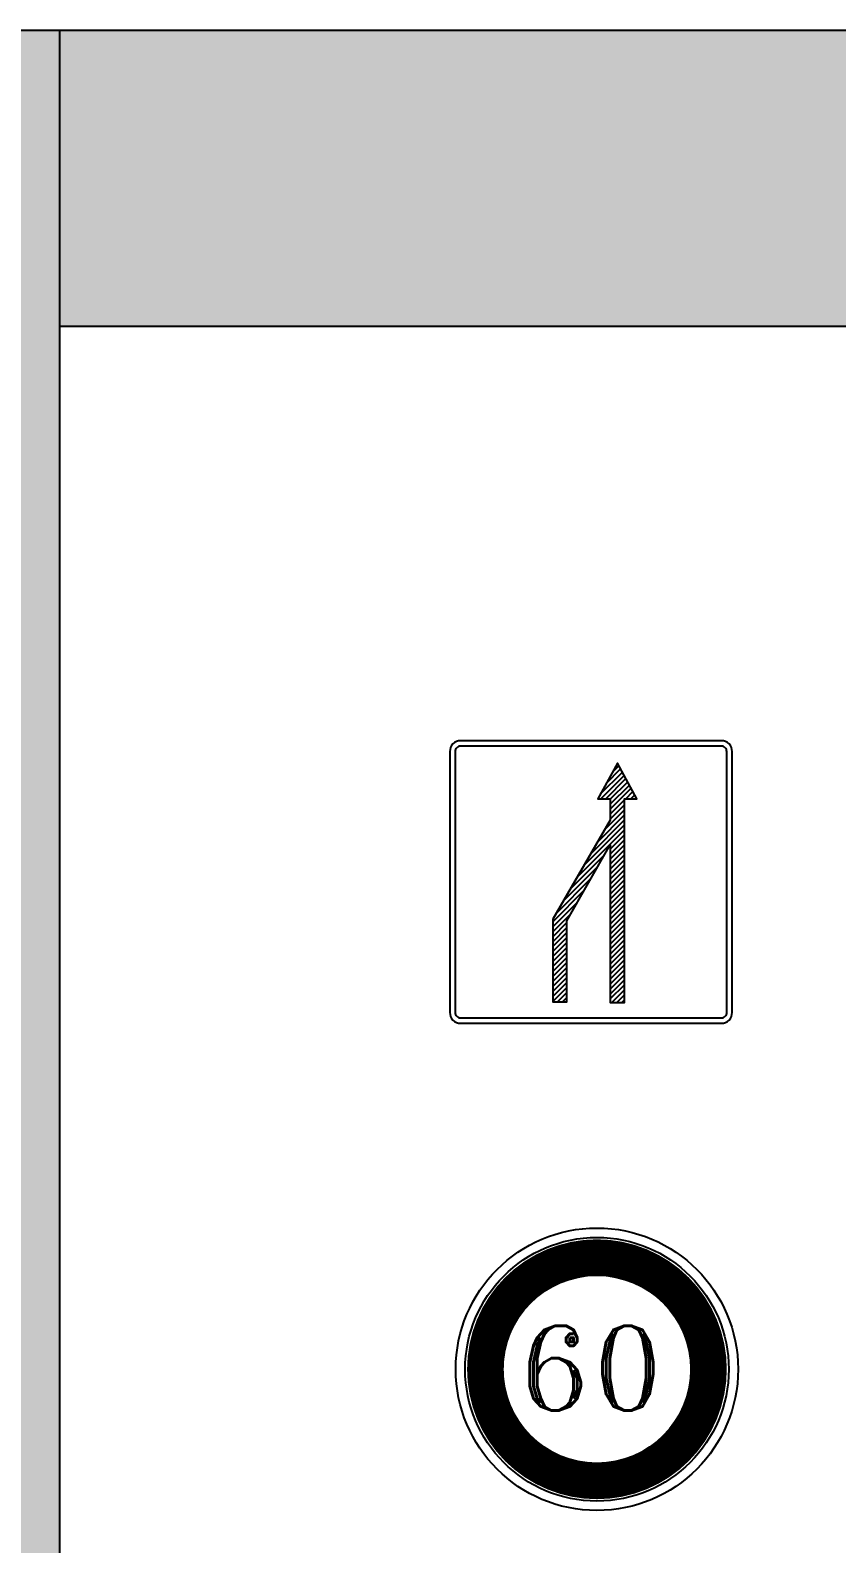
# Model space of a CAD drawing. Extents: x 1216 to 44401, y 2119 to 23617.
# Drawn here: x 4841 to 7698, y 18259 to 23617 of the extents above; entities that cross this region are included whole.
import ezdxf

# ---------------------------------------------------------------- set-up
doc = ezdxf.new("R2010")
doc.units = 0
doc.header["$LTSCALE"] = 10
doc.header["$MEASUREMENT"] = 0
doc.layers.get('0').update_dxf_attribs({"linetype": 'CONTINUOUS'})
doc.layers.add('www.cad-blocks.net', color=7, linetype='CONTINUOUS')
doc.styles.add('1', font='romant', dxfattribs={"height": 0.005})

# ---------------------------------------------------------------- blocks, each defined once
blk = doc.blocks.new('*X0')
at = {"color": 0, "linetype": 'CONTINUOUS'}
for p, q in [((0.0761, 0.8893), (0.0986, 0.9118)), ((0.0329, 0.8108), (0.1111, 0.8889)), ((0.0347, 0.7949), (0.1174, 0.8775)), ((0.0524, 0.7949), (0.1236, 0.8661)), ((0.0545, 0.85), (0.1048, 0.9003)), ((0.0682, 0.793), (0.1299, 0.8547)), ((0.0682, 0.7753), (0.1362, 0.8433)), ((0.0682, 0.7576), (0.1424, 0.8319)), ((0.1231, 0.7949), (0.1487, 0.8204)), ((0.1408, 0.7948), (0.155, 0.809)), ((0.0483, 0.6847), (0.1187, 0.7551)), ((0.0682, 0.7399), (0.1188, 0.7905)), ((0.0682, 0.7223), (0.1188, 0.7728)), ((0.1584, 0.7948), (0.1612, 0.7976)), ((-0.0255, 0.5579), (0.1187, 0.7021)), ((-0.0009, 0.6001), (0.1187, 0.7198)), ((0.0237, 0.6424), (0.1187, 0.7374)), ((-0.0501, 0.5156), (0.1187, 0.6844)), ((0.0682, 0.6162), (0.1187, 0.6667)), ((0.0682, 0.5985), (0.1187, 0.649)), ((-0.0747, 0.4733), (0.0478, 0.5958)), ((0.0682, 0.5808), (0.1186, 0.6313)), ((0.0682, 0.5632), (0.1186, 0.6136)), ((0.0682, 0.5455), (0.1186, 0.5959)), ((-0.0993, 0.431), (0.0241, 0.5544)), ((0.0682, 0.5278), (0.1186, 0.5782)), ((0.0682, 0.5101), (0.1186, 0.5605)), ((0.0682, 0.4925), (0.1186, 0.5428)), ((-0.1239, 0.3887), (0.0004, 0.513)), ((0.0682, 0.4748), (0.1186, 0.5251)), ((0.0682, 0.4571), (0.1185, 0.5075)), ((0.0682, 0.4394), (0.1185, 0.4898)), ((-0.1355, 0.3595), (-0.0233, 0.4717)), ((-0.1355, 0.3418), (-0.047, 0.4303)), ((0.0682, 0.4217), (0.1185, 0.4721)), ((0.0682, 0.4041), (0.1185, 0.4544)), ((0.0682, 0.3864), (0.1185, 0.4367)), ((-0.1355, 0.3241), (-0.0707, 0.3889)), ((0.0682, 0.3687), (0.1185, 0.419)), ((0.0682, 0.351), (0.1185, 0.4013)), ((0.0682, 0.3334), (0.1184, 0.3836)), ((-0.1355, 0.3064), (-0.0856, 0.3564)), ((-0.1355, 0.2887), (-0.0856, 0.3387)), ((0.0682, 0.3157), (0.1184, 0.3659)), ((0.0682, 0.298), (0.1184, 0.3482)), ((0.0682, 0.2803), (0.1184, 0.3305)), ((-0.1355, 0.2711), (-0.0856, 0.321)), ((-0.1355, 0.2534), (-0.0856, 0.3033)), ((-0.1355, 0.2357), (-0.0856, 0.2856)), ((-0.1355, 0.218), (-0.0856, 0.268)), ((0.0682, 0.2626), (0.1184, 0.3128)), ((0.0682, 0.245), (0.1184, 0.2951)), ((0.0682, 0.2273), (0.1184, 0.2775)), ((-0.1355, 0.2004), (-0.0856, 0.2503)), ((-0.1355, 0.1827), (-0.0856, 0.2326)), ((-0.1355, 0.165), (-0.0856, 0.2149)), ((0.0682, 0.2096), (0.1183, 0.2598)), ((0.0682, 0.1919), (0.1183, 0.2421)), ((0.0682, 0.1743), (0.1183, 0.2244)), ((-0.1355, 0.1473), (-0.0856, 0.1973)), ((-0.1355, 0.1297), (-0.0856, 0.1796)), ((-0.1355, 0.112), (-0.0856, 0.1619)), ((0.0682, 0.1566), (0.1183, 0.2067)), ((0.0682, 0.1389), (0.1183, 0.189)), ((0.0682, 0.1212), (0.1183, 0.1713)), ((-0.1355, 0.0943), (-0.0856, 0.1442)), ((-0.1355, 0.0766), (-0.0856, 0.1265)), ((-0.119, 0.0754), (-0.0856, 0.1089)), ((0.0682, 0.1035), (0.1183, 0.1536)), ((0.0682, 0.0859), (0.1182, 0.1359)), ((0.0734, 0.0734), (0.1182, 0.1182)), ((-0.1014, 0.0754), (-0.0856, 0.0912)), ((0.091, 0.0734), (0.1182, 0.1005)), ((0.1087, 0.0733), (0.1182, 0.0828))]:
    blk.add_line(p, q, dxfattribs=at)
blk = doc.blocks.new('1')
at = {"color": 7, "linetype": 'CONTINUOUS'}
for points in [[(109.6366, 202.8838), (109.6366, 201.96, 0.414214), (109.6747, 201.9219), (110.5985, 201.9219, 0.414214), (110.6366, 201.96), (110.6366, 202.8838, 0.414214), (110.5985, 202.9219), (109.6747, 202.9219, 0.414214)], [(109.6556, 202.8838), (109.6556, 201.96, 0.414214), (109.6747, 201.9409), (110.5985, 201.9409, 0.414214), (110.6175, 201.96), (110.6175, 202.8838, 0.414214), (110.5985, 202.9028), (109.6747, 202.9028, 0.414214)]]:
    blk.add_lwpolyline(points, format="xyb", close=True, dxfattribs=at)
blk.add_lwpolyline([(110.2298, 201.9952), (110.2548, 201.9952), (110.2554, 202.7167), (110.2993, 202.7167), (110.2301, 202.8428), (110.1608, 202.7167), (110.2048, 202.7167), (110.2048, 202.6407), (110.0011, 202.2907), (110.0011, 201.9973), (110.051, 201.9973), (110.051, 202.2848), (110.2048, 202.5533), (110.2048, 201.9952)], close=True, dxfattribs=at)
blk.add_blockref('*X0', (110.1366, 201.9219), dxfattribs=at)
blk = doc.blocks.new('10')
at = {"color": 1, "const_width": 0.13}
blk.add_lwpolyline([(110.5526, 200.697, -1), (109.7626, 200.697, -1)], format="xyb", close=True, dxfattribs=at)
at = {"color": 7}
blk.add_circle((110.1576, 200.697), 0.5, dxfattribs=at)
for radius in [0.4667, 0.3333]:
    blk.add_circle((110.1576, 200.697), radius)
at = {"style": '1'}
blk.add_text('60', height=0.3, dxfattribs=at).set_placement((109.8815, 200.5511))
blk = doc.blocks.new('FORMAT')
at = {"true_color": 0x444444}
blk.add_hatch(color=250, dxfattribs=at).paths.add_polyline_path([(4944.5, 23356.7), (1215.5, 23356.7), (1215.5, 1859), (4944.5, 1859)])
at = {"true_color": 0x546d8e}
h = blk.add_hatch(color=155, dxfattribs=at)
h.set_gradient(color1=(68, 68, 68), color2=(84, 109, 142), tint=1)
h.paths.add_polyline_path([(4944.5, 23356.7), (4944.5, 22308.8), (44401.1, 22308.8), (44401.1, 23356.7)])
at = {"color": 250, "true_color": 0x444444}
for p, q in [((1215.5, 23356.7), (4944.5, 23356.7)), ((4944.5, 23356.7), (4944.5, 1859))]:
    blk.add_line(p, q, dxfattribs=at)
blk.add_line((4944.5, 23356.7), (4944.5, 1859))
at = {"color": 155, "true_color": 0x546d8e}
for p, q in [((4944.5, 23356.7), (44401.1, 23356.7)), ((4944.5, 22308.8), (44401.1, 22308.8))]:
    blk.add_line(p, q, dxfattribs=at)

msp = doc.modelspace()

# ---------------------------------------------------------------- block references
at = {"xscale": 1000, "yscale": 1000, "zscale": 1000}
for name in ['1', '10']:
    msp.add_blockref(name, (-103309.3, -181820), dxfattribs=at)
at = {"layer": 'www.cad-blocks.net'}
msp.add_blockref('FORMAT', (0, 260.3), dxfattribs=at)

doc.saveas('drawing.dxf')
